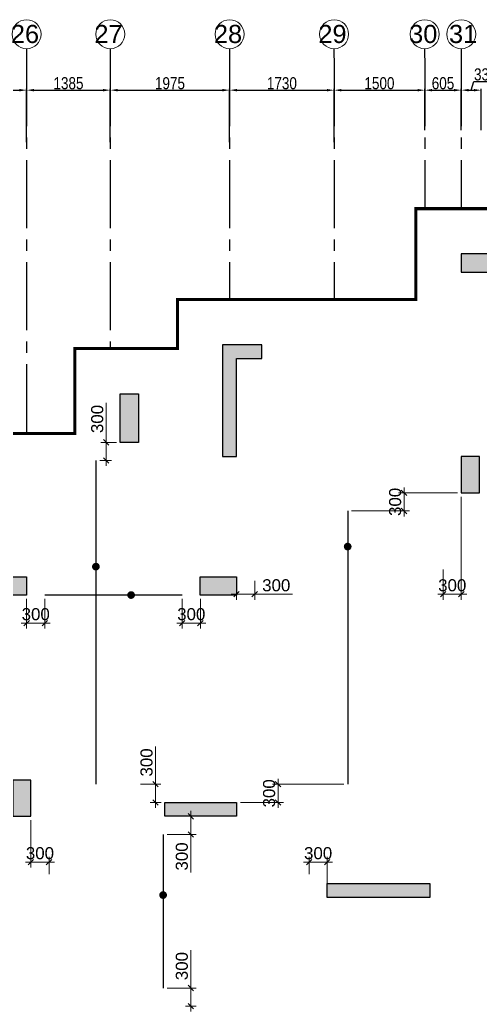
# Model space of a CAD drawing. Header units: millimetres. Extents: x 1123469 to 1883119, y -126924 to 196924.
# Drawn here: x 1856569 to 1864194, y 145688 to 161988 of the extents above; entities that cross this region are included whole.
import ezdxf
from ezdxf.enums import TextEntityAlignment as Align

# ---------------------------------------------------------------- set-up
doc = ezdxf.new("R2010")
doc.units = ezdxf.units.MM
doc.header["$LTSCALE"] = 500
doc.header["$MEASUREMENT"] = 0
doc.header["$PDMODE"] = 34
doc.linetypes.add('CONTINOUS', pattern=[0])
doc.linetypes.add('Site$0$CENTER2', pattern=[1.125, 0.75, -0.125, 0.125, -0.125])
doc.layers.get('Defpoints').update_dxf_attribs({"lineweight": 0})
for name, color, linetype in [('COL. DIM', 3, 'Continuous'), ('GRID', 7, 'Continuous'), ('GRID DIM', 7, 'Continuous'), ('reinf.', 4, 'Continuous'), ('TOWER AREA COLUMN.', 6, 'Continuous')]:
    doc.layers.add(name, color=color, linetype=linetype)
for name, color, linetype, lineweight in [('CUT OUT', 1, 'Continuous', 13), ('dim-M', 1, 'Continuous', 15), ('FOOTING', 1, 'Continuous', 15), ('GRID NO.', 7, 'Continuous', 20), ('TOWER COL HATCH', 253, 'Continuous', 20)]:
    doc.layers.add(name, color=color, linetype=linetype, lineweight=lineweight)
doc.styles.add('3mm', font='arial.ttf')
doc.styles.add('D50', font='arial.ttf', dxfattribs={"width": 0.8})
doc.dimstyles.new('INNER DIM', dxfattribs={"dimtxt": 200, "dimasz": 120, "dimexe": 25, "dimexo": 25, "dimgap": 12, "dimtad": 1, "dimdec": 0, "dimrnd": 5, "dimzin": 0, "dimdsep": 46, "dimtxsty": 'D50', "dimcen": 0.09, "dimdle": 25, "dimclrt": 6, "dimadec": 0, "dimazin": 0, "dimtfac": 1, "dimtdec": 0, "dimtofl": 0, "dimtmove": 1, "dimatfit": 3, "dimfxl": 75, "dimtolj": 1, "dimtzin": 0, "dimarcsym": 0})
doc.dimstyles.new('PARAMVEER', dxfattribs={"dimtxt": 200, "dimasz": 100, "dimexe": 0, "dimexo": 25, "dimgap": 10, "dimtad": 1, "dimdec": 0, "dimrnd": 5, "dimzin": 0, "dimdsep": 46, "dimtxsty": '3mm', "dimblk": 'OBLIQUE', "dimcen": 0.09, "dimdle": 75, "dimclrd": 1, "dimclre": 1, "dimclrt": 3, "dimadec": 0, "dimazin": 0, "dimtfac": 1, "dimtdec": 0, "dimtmove": 1, "dimatfit": 3, "dimfxl": 100, "dimtolj": 1, "dimtzin": 0, "dimlwd": 18, "dimlwe": 5, "dimarcsym": 0})

# ---------------------------------------------------------------- blocks, each defined once
blk = doc.blocks.new('GRID MARK')
at = {"layer": 'GRID NO.', "const_width": 50}
blk.add_lwpolyline([(0, -541), (0, -891)], dxfattribs=at)
at = {"layer": 'GRID NO.'}
blk.add_circle((0, 0), 541, dxfattribs=at)
at = {"layer": 'GRID NO.', "style": 'D50', "width": 0.8}
blk.add_attdef('Y1', text='', height=500, dxfattribs=at).set_placement((-33, -267), align=Align.CENTER)
blk = doc.blocks.new('*D3188')
at = {"layer": 'Defpoints', "color": 0, "linetype": 'Continuous', "transparency": 16777216}
for p in [(1856684, 160822), (1853154, 159939), (1856684, 159939)]:
    blk.add_point(p, dxfattribs=at)
at = {"layer": 'GRID DIM', "color": 0, "linetype": 'Continuous', "lineweight": -2, "transparency": 16777216}
for p, q in [((1853154, 159964), (1853154, 160847)), ((1856684, 159964), (1856684, 160847))]:
    blk.add_line(p, q, dxfattribs=at)
at = {"layer": 'GRID DIM', "linetype": 'Continuous', "lineweight": -2, "transparency": 16777216}
blk.add_line((1853274, 160822), (1856564, 160822), dxfattribs=at)
at = {"layer": 'GRID DIM', "linetype": 'Continuous', "transparency": 16777216}
for points in [[(1853274, 160842), (1853274, 160802), (1853154, 160822)], [(1856564, 160842), (1856564, 160802), (1856684, 160822)]]:
    blk.add_solid(points, dxfattribs=at)
at = {"layer": 'GRID DIM', "linetype": 'Continuous', "transparency": 16777216, "insert": (1854919, 160936), "char_height": 200, "attachment_point": 5, "style": 'D50'}
blk.add_mtext('\\A1;3530', dxfattribs=at)
blk = doc.blocks.new('*D3189')
at = {"layer": 'Defpoints', "color": 0, "linetype": 'Continuous', "transparency": 16777216}
for p in [(1858069, 160822), (1856684, 159939), (1858069, 159939)]:
    blk.add_point(p, dxfattribs=at)
at = {"layer": 'GRID DIM', "color": 0, "linetype": 'Continuous', "lineweight": -2, "transparency": 16777216}
for p, q in [((1856684, 159964), (1856684, 160847)), ((1858069, 159964), (1858069, 160847))]:
    blk.add_line(p, q, dxfattribs=at)
at = {"layer": 'GRID DIM', "linetype": 'Continuous', "lineweight": -2, "transparency": 16777216}
blk.add_line((1856804, 160822), (1857949, 160822), dxfattribs=at)
at = {"layer": 'GRID DIM', "linetype": 'Continuous', "transparency": 16777216}
for points in [[(1856804, 160842), (1856804, 160802), (1856684, 160822)], [(1857949, 160842), (1857949, 160802), (1858069, 160822)]]:
    blk.add_solid(points, dxfattribs=at)
at = {"layer": 'GRID DIM', "linetype": 'Continuous', "transparency": 16777216, "insert": (1857376, 160936), "char_height": 200, "attachment_point": 5, "style": 'D50'}
blk.add_mtext('\\A1;1385', dxfattribs=at)
blk = doc.blocks.new('*D3190')
at = {"layer": 'Defpoints', "color": 0, "linetype": 'Continuous', "transparency": 16777216}
for p in [(1860044, 160822), (1858069, 159939), (1860044, 159939)]:
    blk.add_point(p, dxfattribs=at)
at = {"layer": 'GRID DIM', "color": 0, "linetype": 'Continuous', "lineweight": -2, "transparency": 16777216}
for p, q in [((1858069, 159964), (1858069, 160847)), ((1860044, 159964), (1860044, 160847))]:
    blk.add_line(p, q, dxfattribs=at)
at = {"layer": 'GRID DIM', "linetype": 'Continuous', "lineweight": -2, "transparency": 16777216}
blk.add_line((1858189, 160822), (1859924, 160822), dxfattribs=at)
at = {"layer": 'GRID DIM', "linetype": 'Continuous', "transparency": 16777216}
for points in [[(1858189, 160842), (1858189, 160802), (1858069, 160822)], [(1859924, 160842), (1859924, 160802), (1860044, 160822)]]:
    blk.add_solid(points, dxfattribs=at)
at = {"layer": 'GRID DIM', "linetype": 'Continuous', "transparency": 16777216, "insert": (1859056, 160936), "char_height": 200, "attachment_point": 5, "style": 'D50'}
blk.add_mtext('\\A1;1975', dxfattribs=at)
blk = doc.blocks.new('*D3191')
at = {"layer": 'Defpoints', "color": 0, "linetype": 'Continuous', "transparency": 16777216}
for p in [(1861774, 160822), (1860044, 159939), (1861774, 159939)]:
    blk.add_point(p, dxfattribs=at)
at = {"layer": 'GRID DIM', "color": 0, "linetype": 'Continuous', "lineweight": -2, "transparency": 16777216}
for p, q in [((1860044, 159964), (1860044, 160847)), ((1861774, 159964), (1861774, 160847))]:
    blk.add_line(p, q, dxfattribs=at)
at = {"layer": 'GRID DIM', "linetype": 'Continuous', "lineweight": -2, "transparency": 16777216}
blk.add_line((1860164, 160822), (1861654, 160822), dxfattribs=at)
at = {"layer": 'GRID DIM', "linetype": 'Continuous', "transparency": 16777216}
for points in [[(1860164, 160842), (1860164, 160802), (1860044, 160822)], [(1861654, 160842), (1861654, 160802), (1861774, 160822)]]:
    blk.add_solid(points, dxfattribs=at)
at = {"layer": 'GRID DIM', "linetype": 'Continuous', "transparency": 16777216, "insert": (1860909, 160936), "char_height": 200, "attachment_point": 5, "style": 'D50'}
blk.add_mtext('\\A1;1730', dxfattribs=at)
blk = doc.blocks.new('*D3192')
at = {"layer": 'Defpoints', "color": 0, "linetype": 'Continuous', "transparency": 16777216}
for p in [(1863274, 160822), (1863274, 160138), (1861774, 159939)]:
    blk.add_point(p, dxfattribs=at)
at = {"layer": 'GRID DIM', "color": 0, "linetype": 'Continuous', "lineweight": -2, "transparency": 16777216}
for p, q in [((1861774, 159964), (1861774, 160847)), ((1863274, 160163), (1863274, 160847))]:
    blk.add_line(p, q, dxfattribs=at)
at = {"layer": 'GRID DIM', "linetype": 'Continuous', "lineweight": -2, "transparency": 16777216}
blk.add_line((1861894, 160822), (1863154, 160822), dxfattribs=at)
at = {"layer": 'GRID DIM', "linetype": 'Continuous', "transparency": 16777216}
for points in [[(1861894, 160842), (1861894, 160802), (1861774, 160822)], [(1863154, 160842), (1863154, 160802), (1863274, 160822)]]:
    blk.add_solid(points, dxfattribs=at)
at = {"layer": 'GRID DIM', "linetype": 'Continuous', "transparency": 16777216, "insert": (1862524, 160936), "char_height": 200, "attachment_point": 5, "style": 'D50'}
blk.add_mtext('\\A1;1500', dxfattribs=at)
blk = doc.blocks.new('*D3193')
at = {"layer": 'Defpoints', "color": 0, "linetype": 'Continuous', "transparency": 16777216}
for p in [(1863879, 160822), (1863274, 160138), (1863879, 160138)]:
    blk.add_point(p, dxfattribs=at)
at = {"layer": 'GRID DIM', "color": 0, "linetype": 'Continuous', "lineweight": -2, "transparency": 16777216}
for p, q in [((1863274, 160163), (1863274, 160847)), ((1863879, 160163), (1863879, 160847))]:
    blk.add_line(p, q, dxfattribs=at)
at = {"layer": 'GRID DIM', "linetype": 'Continuous', "lineweight": -2, "transparency": 16777216}
blk.add_line((1863394, 160822), (1863759, 160822), dxfattribs=at)
at = {"layer": 'GRID DIM', "linetype": 'Continuous', "transparency": 16777216}
for points in [[(1863394, 160842), (1863394, 160802), (1863274, 160822)], [(1863759, 160842), (1863759, 160802), (1863879, 160822)]]:
    blk.add_solid(points, dxfattribs=at)
at = {"layer": 'GRID DIM', "linetype": 'Continuous', "transparency": 16777216, "insert": (1863576, 160936), "char_height": 200, "attachment_point": 5, "style": 'D50'}
blk.add_mtext('\\A1;605', dxfattribs=at)
blk = doc.blocks.new('*D3194')
at = {"layer": 'Defpoints', "color": 0, "linetype": 'Continuous', "transparency": 16777216}
for p in [(1864209, 160822), (1863879, 160138), (1864209, 160138)]:
    blk.add_point(p, dxfattribs=at)
at = {"layer": 'GRID DIM', "linetype": 'Continuous', "lineweight": -2, "transparency": 16777216}
for p, q in [((1864044, 160822), (1864087, 160967)), ((1864087, 160967), (1864464, 160967)), ((1863999, 160822), (1864089, 160822))]:
    blk.add_line(p, q, dxfattribs=at)
at = {"layer": 'GRID DIM', "color": 0, "linetype": 'Continuous', "lineweight": -2, "transparency": 16777216}
for p, q in [((1863879, 160163), (1863879, 160847)), ((1864209, 160163), (1864209, 160847))]:
    blk.add_line(p, q, dxfattribs=at)
at = {"layer": 'GRID DIM', "linetype": 'Continuous', "transparency": 16777216}
for points in [[(1863999, 160842), (1863999, 160802), (1863879, 160822)], [(1864089, 160842), (1864089, 160802), (1864209, 160822)]]:
    blk.add_solid(points, dxfattribs=at)
at = {"layer": 'GRID DIM', "linetype": 'Continuous', "transparency": 16777216, "insert": (1864276, 161082), "char_height": 200, "attachment_point": 5, "style": 'D50'}
blk.add_mtext('\\A1;330', dxfattribs=at)
blk = doc.blocks.new('3tgra')
at = {"layer": 'TOWER COL HATCH'}
h = blk.add_hatch(color=253, dxfattribs=at)
h.dxf.hatch_style = 1
h.paths.add_polyline_path([(1383506, 94842), (1383506, 95142), (1384106, 95142), (1384106, 94842)])
h = blk.add_hatch(color=253, dxfattribs=at)
h.dxf.hatch_style = 1
h.paths.add_polyline_path([(1387406, 93642), (1388056, 93642), (1388056, 91792), (1387826, 91792), (1387826, 93412), (1387406, 93412)])
h = blk.add_hatch(color=253, dxfattribs=at)
h.dxf.hatch_style = 1
h.paths.add_polyline_path([(1389451, 92027), (1389751, 92027), (1389751, 92827), (1389451, 92827)])
h = blk.add_hatch(color=253, dxfattribs=at)
h.dxf.hatch_style = 1
h.paths.add_polyline_path([(1384106, 91192), (1383806, 91192), (1383806, 91792), (1384106, 91792)])
h = blk.add_hatch(color=253, dxfattribs=at)
h.dxf.hatch_style = 1
h.paths.add_polyline_path([(1388426, 89502), (1388426, 89802), (1387826, 89802), (1387826, 89502)])
h = blk.add_hatch(color=253, dxfattribs=at)
h.dxf.hatch_style = 1
h.paths.add_polyline_path([(1391901, 89502), (1391901, 89802), (1391301, 89802), (1391301, 89502)])
h = blk.add_hatch(color=253, dxfattribs=at)
h.dxf.hatch_style = 1
h.paths.add_polyline_path([(1391531, 85842), (1391231, 85842), (1391231, 86442), (1391531, 86442)])
h = blk.add_hatch(color=253, dxfattribs=at)
h.dxf.hatch_style = 1
h.paths.add_polyline_path([(1389011, 85842), (1389011, 86072), (1387826, 86072), (1387826, 85842)])
h = blk.add_hatch(color=253, dxfattribs=at)
h.dxf.hatch_style = 1
h.paths.add_polyline_path([(1386326, 84502), (1386326, 84732), (1384626, 84732), (1384626, 84502)])
at = {"layer": 'TOWER AREA COLUMN.', "color": 4}
for points in [[(1383506, 94842), (1383506, 95142), (1384106, 95142), (1384106, 94842)], [(1389451, 92027), (1389751, 92027), (1389751, 92827), (1389451, 92827)], [(1384106, 91192), (1383806, 91192), (1383806, 91792), (1384106, 91792)], [(1388426, 89502), (1388426, 89802), (1387826, 89802), (1387826, 89502)], [(1391901, 89502), (1391901, 89802), (1391301, 89802), (1391301, 89502)], [(1391531, 85842), (1391231, 85842), (1391231, 86442), (1391531, 86442)], [(1389011, 85842), (1389011, 86072), (1387826, 86072), (1387826, 85842)], [(1386326, 84502), (1386326, 84732), (1384626, 84732), (1384626, 84502)]]:
    blk.add_lwpolyline(points, close=True, dxfattribs=at)
blk.add_lwpolyline([(1387406, 93642), (1388056, 93642), (1388056, 91792), (1387826, 91792), (1387826, 93412), (1387406, 93412), (1387406, 93642)], dxfattribs=at)
blk = doc.blocks.new('_Oblique')
at = {"color": 0, "linetype": 'ByBlock', "lineweight": -2}
blk.add_line((-0.5, -0.5), (0.5, 0.5), dxfattribs=at)
blk = doc.blocks.new('*D3393')
at = {"layer": 'COL. DIM', "color": 1, "linetype": 'CONTINOUS', "lineweight": 5, "ltscale": 10, "transparency": 16777216}
for p, q in [((1860159, 152708), (1860159, 152396)), ((1860459, 152708), (1860459, 152396))]:
    blk.add_line(p, q, dxfattribs=at)
at = {"layer": 'COL. DIM', "color": 1, "lineweight": 18, "ltscale": 10, "transparency": 16777216}
for p, q in [((1860549, 152486), (1860069, 152486)), ((1861082, 152486), (1860459, 152486))]:
    blk.add_line(p, q, dxfattribs=at)
at = {"layer": 'Defpoints', "color": 0, "ltscale": 10, "transparency": 16777216}
for p in [(1860159, 152773), (1860459, 152773), (1860159, 152486)]:
    blk.add_point(p, dxfattribs=at)
at = {"layer": 'COL. DIM', "color": 1, "lineweight": 18, "ltscale": 10, "transparency": 16777216, "xscale": 90, "yscale": 90, "zscale": 90, "rotation": 180}
blk.add_blockref('_Oblique', (1860159, 152486), dxfattribs=at)
at = {"layer": 'COL. DIM', "color": 1, "lineweight": 18, "ltscale": 10, "transparency": 16777216, "xscale": 90, "yscale": 90, "zscale": 90}
blk.add_blockref('_Oblique', (1860459, 152486), dxfattribs=at)
at = {"layer": 'COL. DIM', "color": 3, "ltscale": 10, "transparency": 16777216, "insert": (1860816, 152633), "char_height": 200, "attachment_point": 5, "style": '3mm'}
blk.add_mtext('\\A1;300', dxfattribs=at)
blk = doc.blocks.new('*D3394')
at = {"layer": 'COL. DIM', "color": 1, "linetype": 'CONTINOUS', "lineweight": 5, "ltscale": 10, "transparency": 16777216}
for p, q in [((1859259, 152408), (1859259, 151917)), ((1859559, 152408), (1859559, 151917))]:
    blk.add_line(p, q, dxfattribs=at)
at = {"layer": 'COL. DIM', "color": 1, "lineweight": 18, "ltscale": 10, "transparency": 16777216}
blk.add_line((1859169, 152007), (1859649, 152007), dxfattribs=at)
at = {"layer": 'Defpoints', "color": 0, "ltscale": 10, "transparency": 16777216}
for p in [(1859259, 152473), (1859559, 152473), (1859559, 152007)]:
    blk.add_point(p, dxfattribs=at)
at = {"layer": 'COL. DIM', "color": 1, "lineweight": 18, "ltscale": 10, "transparency": 16777216, "xscale": 90, "yscale": 90, "zscale": 90, "rotation": 180}
blk.add_blockref('_Oblique', (1859259, 152007), dxfattribs=at)
at = {"layer": 'COL. DIM', "color": 1, "lineweight": 18, "ltscale": 10, "transparency": 16777216, "xscale": 90, "yscale": 90, "zscale": 90}
blk.add_blockref('_Oblique', (1859559, 152007), dxfattribs=at)
at = {"layer": 'COL. DIM', "color": 3, "ltscale": 10, "transparency": 16777216, "insert": (1859409, 152155), "char_height": 200, "attachment_point": 5, "style": '3mm'}
blk.add_mtext('\\A1;300', dxfattribs=at)
blk = doc.blocks.new('*D3396')
at = {"layer": 'COL. DIM', "color": 1, "linetype": 'CONTINOUS', "lineweight": 5, "ltscale": 10, "transparency": 16777216}
for p, q in [((1856684, 152408), (1856684, 151917)), ((1856984, 152408), (1856984, 151917))]:
    blk.add_line(p, q, dxfattribs=at)
at = {"layer": 'COL. DIM', "color": 1, "lineweight": 18, "ltscale": 10, "transparency": 16777216}
blk.add_line((1857074, 152007), (1856594, 152007), dxfattribs=at)
at = {"layer": 'Defpoints', "color": 0, "ltscale": 10, "transparency": 16777216}
for p in [(1856684, 152473), (1856984, 152473), (1856684, 152007)]:
    blk.add_point(p, dxfattribs=at)
at = {"layer": 'COL. DIM', "color": 1, "lineweight": 18, "ltscale": 10, "transparency": 16777216, "xscale": 90, "yscale": 90, "zscale": 90, "rotation": 180}
blk.add_blockref('_Oblique', (1856684, 152007), dxfattribs=at)
at = {"layer": 'COL. DIM', "color": 1, "lineweight": 18, "ltscale": 10, "transparency": 16777216, "xscale": 90, "yscale": 90, "zscale": 90}
blk.add_blockref('_Oblique', (1856984, 152007), dxfattribs=at)
at = {"layer": 'COL. DIM', "color": 3, "ltscale": 10, "transparency": 16777216, "insert": (1856834, 152155), "char_height": 200, "attachment_point": 5, "style": '3mm'}
blk.add_mtext('\\A1;300', dxfattribs=at)
blk = doc.blocks.new('*D3397')
at = {"layer": 'COL. DIM', "color": 1, "lineweight": 18, "ltscale": 10, "transparency": 16777216}
for p, q in [((1858000, 155650), (1858000, 154998)), ((1858000, 155088), (1858000, 154608))]:
    blk.add_line(p, q, dxfattribs=at)
at = {"layer": 'COL. DIM', "color": 1, "linetype": 'CONTINOUS', "lineweight": 5, "ltscale": 10, "transparency": 16777216}
for p, q in [((1858169, 154998), (1857910, 154998)), ((1857895, 154698), (1858090, 154698))]:
    blk.add_line(p, q, dxfattribs=at)
at = {"layer": 'Defpoints', "color": 0, "ltscale": 10, "transparency": 16777216}
for p in [(1858234, 154998), (1857830, 154698), (1858000, 154698)]:
    blk.add_point(p, dxfattribs=at)
at = {"layer": 'COL. DIM', "color": 1, "lineweight": 18, "ltscale": 10, "transparency": 16777216, "xscale": 90, "yscale": 90, "zscale": 90}
for p, rotation in [((1858000, 154998), 90), ((1858000, 154698), 270)]:
    blk.add_blockref('_Oblique', p, dxfattribs=dict(at, rotation=rotation))
at = {"layer": 'COL. DIM', "color": 3, "ltscale": 10, "transparency": 16777216, "insert": (1857853, 155384), "char_height": 200, "attachment_point": 5, "rotation": 90, "style": '3mm'}
blk.add_mtext('\\A1;300', dxfattribs=at)
blk = doc.blocks.new('*D3398')
at = {"layer": 'COL. DIM', "color": 1, "lineweight": 18, "ltscale": 10, "transparency": 16777216}
for p, q in [((1858816, 149970), (1858816, 149343)), ((1858816, 148953), (1858816, 149433))]:
    blk.add_line(p, q, dxfattribs=at)
at = {"layer": 'COL. DIM', "color": 1, "linetype": 'CONTINOUS', "lineweight": 5, "ltscale": 10, "transparency": 16777216}
for p, q in [((1858568, 149343), (1858906, 149343)), ((1858909, 149043), (1858726, 149043))]:
    blk.add_line(p, q, dxfattribs=at)
at = {"layer": 'Defpoints', "color": 0, "ltscale": 10, "transparency": 16777216}
for p in [(1858503, 149343), (1858816, 149343), (1858974, 149043)]:
    blk.add_point(p, dxfattribs=at)
at = {"layer": 'COL. DIM', "color": 1, "lineweight": 18, "ltscale": 10, "transparency": 16777216, "xscale": 90, "yscale": 90, "zscale": 90}
for p, rotation in [((1858816, 149343), 90), ((1858816, 149043), 270)]:
    blk.add_blockref('_Oblique', p, dxfattribs=dict(at, rotation=rotation))
at = {"layer": 'COL. DIM', "color": 3, "ltscale": 10, "transparency": 16777216, "insert": (1858669, 149704), "char_height": 200, "attachment_point": 5, "rotation": 90, "style": '3mm'}
blk.add_mtext('\\A1;300', dxfattribs=at)
blk = doc.blocks.new('*D3413')
at = {"layer": 'COL. DIM', "color": 1, "lineweight": 18, "ltscale": 10, "transparency": 16777216}
blk.add_line((1861269, 148055), (1861749, 148055), dxfattribs=at)
at = {"layer": 'COL. DIM', "color": 1, "linetype": 'CONTINOUS', "lineweight": 5, "ltscale": 10, "transparency": 16777216}
for p, q in [((1861359, 147855), (1861359, 148145)), ((1861659, 147538), (1861659, 148145))]:
    blk.add_line(p, q, dxfattribs=at)
at = {"layer": 'Defpoints', "color": 0, "ltscale": 10, "transparency": 16777216}
for p in [(1861659, 148055), (1861359, 147790), (1861659, 147473)]:
    blk.add_point(p, dxfattribs=at)
at = {"layer": 'COL. DIM', "color": 1, "lineweight": 18, "ltscale": 10, "transparency": 16777216, "xscale": 90, "yscale": 90, "zscale": 90, "rotation": 180}
blk.add_blockref('_Oblique', (1861359, 148055), dxfattribs=at)
at = {"layer": 'COL. DIM', "color": 1, "lineweight": 18, "ltscale": 10, "transparency": 16777216, "xscale": 90, "yscale": 90, "zscale": 90}
blk.add_blockref('_Oblique', (1861659, 148055), dxfattribs=at)
at = {"layer": 'COL. DIM', "color": 3, "ltscale": 10, "transparency": 16777216, "insert": (1861509, 148202), "char_height": 200, "attachment_point": 5, "style": '3mm'}
blk.add_mtext('\\A1;300', dxfattribs=at)
blk = doc.blocks.new('*D3414')
at = {"layer": 'COL. DIM', "color": 1, "linetype": 'CONTINOUS', "lineweight": 5, "ltscale": 10, "transparency": 16777216}
for p, q in [((1856754, 148748), (1856754, 147965)), ((1857054, 147855), (1857054, 148145))]:
    blk.add_line(p, q, dxfattribs=at)
at = {"layer": 'COL. DIM', "color": 1, "lineweight": 18, "ltscale": 10, "transparency": 16777216}
blk.add_line((1857144, 148055), (1856664, 148055), dxfattribs=at)
at = {"layer": 'Defpoints', "color": 0, "ltscale": 10, "transparency": 16777216}
for p in [(1856754, 148813), (1856754, 148055), (1857054, 147790)]:
    blk.add_point(p, dxfattribs=at)
at = {"layer": 'COL. DIM', "color": 1, "lineweight": 18, "ltscale": 10, "transparency": 16777216, "xscale": 90, "yscale": 90, "zscale": 90, "rotation": 180}
blk.add_blockref('_Oblique', (1856754, 148055), dxfattribs=at)
at = {"layer": 'COL. DIM', "color": 1, "lineweight": 18, "ltscale": 10, "transparency": 16777216, "xscale": 90, "yscale": 90, "zscale": 90}
blk.add_blockref('_Oblique', (1857054, 148055), dxfattribs=at)
at = {"layer": 'COL. DIM', "color": 3, "ltscale": 10, "transparency": 16777216, "insert": (1856904, 148202), "char_height": 200, "attachment_point": 5, "style": '3mm'}
blk.add_mtext('\\A1;300', dxfattribs=at)
blk = doc.blocks.new('*D3415')
at = {"layer": 'COL. DIM', "color": 1, "lineweight": 18, "ltscale": 10, "transparency": 16777216}
for p, q in [((1859400, 148423), (1859400, 148903)), ((1859400, 147883), (1859400, 148513))]:
    blk.add_line(p, q, dxfattribs=at)
at = {"layer": 'COL. DIM', "color": 1, "linetype": 'CONTINOUS', "lineweight": 5, "ltscale": 10, "transparency": 16777216}
for p, q in [((1859313, 148813), (1859490, 148813)), ((1859008, 148513), (1859490, 148513))]:
    blk.add_line(p, q, dxfattribs=at)
at = {"layer": 'Defpoints', "color": 0, "ltscale": 10, "transparency": 16777216}
for p in [(1859248, 148813), (1859400, 148813), (1858943, 148513)]:
    blk.add_point(p, dxfattribs=at)
at = {"layer": 'COL. DIM', "color": 1, "lineweight": 18, "ltscale": 10, "transparency": 16777216, "xscale": 90, "yscale": 90, "zscale": 90}
for p, rotation in [((1859400, 148813), 90), ((1859400, 148513), 270)]:
    blk.add_blockref('_Oblique', p, dxfattribs=dict(at, rotation=rotation))
at = {"layer": 'COL. DIM', "color": 3, "ltscale": 10, "transparency": 16777216, "insert": (1859253, 148149), "char_height": 200, "attachment_point": 5, "rotation": 90, "style": '3mm'}
blk.add_mtext('\\A1;300', dxfattribs=at)
blk = doc.blocks.new('*D3416')
at = {"layer": 'COL. DIM', "color": 1, "lineweight": 18, "ltscale": 10, "transparency": 16777216}
for p, q in [((1859400, 146602), (1859400, 145973)), ((1859400, 146063), (1859400, 145583))]:
    blk.add_line(p, q, dxfattribs=at)
at = {"layer": 'COL. DIM', "color": 1, "linetype": 'CONTINOUS', "lineweight": 5, "ltscale": 10, "transparency": 16777216}
for p, q in [((1859008, 145973), (1859490, 145973)), ((1859313, 145673), (1859490, 145673))]:
    blk.add_line(p, q, dxfattribs=at)
at = {"layer": 'Defpoints', "color": 0, "ltscale": 10, "transparency": 16777216}
for p in [(1858943, 145973), (1859248, 145673), (1859400, 145673)]:
    blk.add_point(p, dxfattribs=at)
at = {"layer": 'COL. DIM', "color": 1, "lineweight": 18, "ltscale": 10, "transparency": 16777216, "xscale": 90, "yscale": 90, "zscale": 90}
for p, rotation in [((1859400, 145973), 90), ((1859400, 145673), 270)]:
    blk.add_blockref('_Oblique', p, dxfattribs=dict(at, rotation=rotation))
at = {"layer": 'COL. DIM', "color": 3, "ltscale": 10, "transparency": 16777216, "insert": (1859253, 146336), "char_height": 200, "attachment_point": 5, "rotation": 90, "style": '3mm'}
blk.add_mtext('\\A1;300', dxfattribs=at)
blk = doc.blocks.new('*D3521')
at = {"layer": 'COL. DIM', "color": 1, "lineweight": 18, "ltscale": 10, "transparency": 16777216}
blk.add_line((1862931, 153773), (1862931, 154253), dxfattribs=at)
at = {"layer": 'COL. DIM', "color": 1, "linetype": 'CONTINOUS', "lineweight": 5, "ltscale": 10, "transparency": 16777216}
for p, q in [((1863814, 154163), (1862841, 154163)), ((1862063, 153863), (1863021, 153863))]:
    blk.add_line(p, q, dxfattribs=at)
at = {"layer": 'Defpoints', "color": 0, "ltscale": 10, "transparency": 16777216}
for p in [(1862931, 154163), (1863879, 154163), (1861998, 153863)]:
    blk.add_point(p, dxfattribs=at)
at = {"layer": 'COL. DIM', "color": 1, "lineweight": 18, "ltscale": 10, "transparency": 16777216, "xscale": 90, "yscale": 90, "zscale": 90}
for p, rotation in [((1862931, 154163), 90), ((1862931, 153863), 270)]:
    blk.add_blockref('_Oblique', p, dxfattribs=dict(at, rotation=rotation))
at = {"layer": 'COL. DIM', "color": 3, "ltscale": 10, "transparency": 16777216, "insert": (1862784, 154013), "char_height": 200, "attachment_point": 5, "rotation": 90, "style": '3mm'}
blk.add_mtext('\\A1;300', dxfattribs=at)
blk = doc.blocks.new('*D3522')
at = {"layer": 'COL. DIM', "color": 1, "linetype": 'CONTINOUS', "lineweight": 5, "ltscale": 10, "transparency": 16777216}
for p, q in [((1863879, 154098), (1863879, 152396)), ((1863579, 152895), (1863579, 152396))]:
    blk.add_line(p, q, dxfattribs=at)
at = {"layer": 'COL. DIM', "color": 1, "lineweight": 18, "ltscale": 10, "transparency": 16777216}
blk.add_line((1863489, 152486), (1863969, 152486), dxfattribs=at)
at = {"layer": 'Defpoints', "color": 0, "ltscale": 10, "transparency": 16777216}
for p in [(1863879, 154163), (1863579, 152960), (1863879, 152486)]:
    blk.add_point(p, dxfattribs=at)
at = {"layer": 'COL. DIM', "color": 1, "lineweight": 18, "ltscale": 10, "transparency": 16777216, "xscale": 90, "yscale": 90, "zscale": 90, "rotation": 180}
blk.add_blockref('_Oblique', (1863579, 152486), dxfattribs=at)
at = {"layer": 'COL. DIM', "color": 1, "lineweight": 18, "ltscale": 10, "transparency": 16777216, "xscale": 90, "yscale": 90, "zscale": 90}
blk.add_blockref('_Oblique', (1863879, 152486), dxfattribs=at)
at = {"layer": 'COL. DIM', "color": 3, "ltscale": 10, "transparency": 16777216, "insert": (1863729, 152633), "char_height": 200, "attachment_point": 5, "style": '3mm'}
blk.add_mtext('\\A1;300', dxfattribs=at)
blk = doc.blocks.new('*D3523')
at = {"layer": 'COL. DIM', "color": 1, "linetype": 'CONTINOUS', "lineweight": 5, "ltscale": 10, "transparency": 16777216}
for p, q in [((1861933, 149343), (1860755, 149343)), ((1860224, 149043), (1860935, 149043))]:
    blk.add_line(p, q, dxfattribs=at)
at = {"layer": 'COL. DIM', "color": 1, "lineweight": 18, "ltscale": 10, "transparency": 16777216}
blk.add_line((1860845, 148953), (1860845, 149433), dxfattribs=at)
at = {"layer": 'Defpoints', "color": 0, "ltscale": 10, "transparency": 16777216}
for p in [(1860845, 149343), (1861998, 149343), (1860159, 149043)]:
    blk.add_point(p, dxfattribs=at)
at = {"layer": 'COL. DIM', "color": 1, "lineweight": 18, "ltscale": 10, "transparency": 16777216, "xscale": 90, "yscale": 90, "zscale": 90}
for p, rotation in [((1860845, 149343), 90), ((1860845, 149043), 270)]:
    blk.add_blockref('_Oblique', p, dxfattribs=dict(at, rotation=rotation))
at = {"layer": 'COL. DIM', "color": 3, "ltscale": 10, "transparency": 16777216, "insert": (1860698, 149193), "char_height": 200, "attachment_point": 5, "rotation": 90, "style": '3mm'}
blk.add_mtext('\\A1;300', dxfattribs=at)

msp = doc.modelspace()

# ---------------------------------------------------------------- linework, layer by layer
at = {"layer": 'dim-M', "color": 4, "ltscale": 10, "const_width": 63.8}
for points in [[(1862030, 153273.9, -1), (1861966.3, 153273.9, -1)], [(1857862.1, 152942.3, -1), (1857798.4, 152942.3, -1)], [(1858445.3, 152472.7, -1), (1858381.5, 152472.7, -1)], [(1858974.8, 147510.2, -1), (1858911, 147510.2, -1)]]:
    msp.add_lwpolyline(points, format="xyb", close=True, dxfattribs=at)
at = {"layer": 'FOOTING', "color": 3, "ltscale": 10, "const_width": 50}
msp.add_lwpolyline([(1830743.7, 155142.7), (1857483.7, 155142.7), (1857483.7, 156547.7), (1859178.7, 156547.7), (1859178.7, 157362.6), (1863128.7, 157362.6), (1863128.7, 158862.6), (1872003.7, 158862.6), (1872003.7, 148577.9), (1883093.7, 148577.9), (1883093.7, 126927.8), (1874538.7, 126927.8)], dxfattribs=at)
at = {"layer": 'GRID', "color": 16, "linetype": 'Site$0$CENTER2', "ltscale": 3}
for points in [[(1856683.7, 161352.2), (1856683.7, 155142.7)], [(1858068.7, 161352.2), (1858068.7, 156547.7)], [(1860043.7, 161352.2), (1860043.7, 157362.6)], [(1861773.7, 161352.2), (1861773.7, 157362.6)], [(1863273.7, 161352.2), (1863273.7, 158862.6)], [(1863878.7, 161352.2), (1863878.7, 158862.6)]]:
    msp.add_lwpolyline(points, dxfattribs=at)
at = {"layer": 'reinf.', "color": 4, "ltscale": 1.4}
for p, q in [((1857830.3, 154697.7), (1857830.3, 149342.7)), ((1861998.1, 153862.6), (1861998.1, 149342.7)), ((1859258.7, 152472.7), (1856983.7, 152472.7))]:
    msp.add_line(p, q, dxfattribs=at)
at = {"layer": 'reinf.', "color": 4, "ltscale": 10}
msp.add_line((1858942.9, 148512.7), (1858942.9, 145972.7), dxfattribs=at)

# ---------------------------------------------------------------- block references
at = {"layer": 'CUT OUT', "color": 4, "xscale": -1}
msp.add_blockref('3tgra', (3247984.3, 62971), dxfattribs=at)
at = {"layer": 'GRID NO.'}
ref = msp.add_blockref('GRID MARK', (1856683.7, 161747.4), dxfattribs=dict(at, xscale=-0.4435200000032785, yscale=0.4435200000032785, zscale=0.4435200000032785))
ref.add_attrib('Y1', '26', dxfattribs={"height": 300, "style": 'D50'}).set_placement((1856656.2, 161601.9), align=Align.CENTER)
ref = msp.add_blockref('GRID MARK', (1858068.7, 161747.4), dxfattribs=dict(at, xscale=-0.4435200000032785, yscale=0.4435200000032785, zscale=0.4435200000032785))
ref.add_attrib('Y1', '27', dxfattribs={"height": 300, "style": 'D50'}).set_placement((1858038.8, 161601.9), align=Align.CENTER)
ref = msp.add_blockref('GRID MARK', (1860043.7, 161747.4), dxfattribs=dict(at, xscale=-0.4435200000032785, yscale=0.4435200000032785, zscale=0.4435200000032785))
ref.add_attrib('Y1', '28', dxfattribs={"height": 300, "style": 'D50'}).set_placement((1860017.3, 161601.9), align=Align.CENTER)
ref = msp.add_blockref('GRID MARK', (1861773.7, 161747.4), dxfattribs=dict(at, xscale=-0.4435200000032785, yscale=0.4435200000032785, zscale=0.4435200000032785))
ref.add_attrib('Y1', '29', dxfattribs={"height": 300, "style": 'D50'}).set_placement((1861746, 161601.9), align=Align.CENTER)
ref = msp.add_blockref('GRID MARK', (1863273.7, 161747.4), dxfattribs=dict(at, xscale=-0.4435200000032785, yscale=0.4435200000032785, zscale=0.4435200000032785))
ref.add_attrib('Y1', '30', dxfattribs={"height": 300, "style": 'D50'}).set_placement((1863249.1, 161601.9), align=Align.CENTER)
ref = msp.add_blockref('GRID MARK', (1863878.7, 161747.4), dxfattribs=dict(at, xscale=-0.4435200000032785, yscale=0.4435200000032785, zscale=0.4435200000032785))
ref.add_attrib('Y1', '31', dxfattribs={"height": 300, "style": 'D50'}).set_placement((1863909, 161601.9), align=Align.CENTER)

# ---------------------------------------------------------------- dimensions: what is measured, and where the dimension line sits
at = {"layer": 'COL. DIM', "color": 6, "ltscale": 10}
for base, p1, p2, angle, picture, middle in [((1858000, 154697.7), (1858233.7, 154997.7), (1857830.3, 154697.7), 90, '*D3397', (1858075.1, 155384.3)), ((1862931.2, 154162.6), (1861998.1, 153862.6), (1863878.7, 154162.6), 270, '*D3521', (1862931.2, 154012.6)), ((1860158.7, 152485.5), (1860458.7, 152772.7), (1860158.7, 152772.7), 180, '*D3393', (1860816, 152485.5)), ((1856683.7, 152007.5), (1856983.7, 152472.7), (1856683.7, 152472.7), 180, '*D3396', (1856833.7, 152007.5)), ((1858815.7, 149342.7), (1858973.7, 149042.7), (1858503.4, 149342.7), 270, '*D3398', (1858720.8, 149704.1)), ((1860845.4, 149342.7), (1860158.7, 149042.7), (1861998.1, 149342.7), 270, '*D3523', (1860845.4, 149192.7)), ((1859400.3, 148812.7), (1858942.9, 148512.7), (1859247.5, 148812.7), 270, '*D3415', (1859440.7, 148149)), ((1856753.7, 148054.8), (1857053.7, 147789.9), (1856753.7, 148812.7), 180, '*D3414', (1856903.7, 148054.8)), ((1859400.3, 145672.7), (1858942.9, 145972.7), (1859247.5, 145672.7), 90, '*D3416', (1859411.5, 146336.5))]:
    dim = msp.add_linear_dim(base=base, p1=p1, p2=p2, angle=angle, dimstyle='PARAMVEER', override={"dimasz": 90, "dimexe": 90, "dimexo": 65, "dimgap": 45, "dimpost": '\\X', "dimdle": 90, "dimfxl": 0.18, "dimarcsym": 1}, dxfattribs=at)
    dim.commit()
    dim.dimension.update_dxf_attribs({"geometry": picture, "text_midpoint": middle, "dimtype": 160})
for base, p1, p2, picture, middle in [((1863878.7, 152485.5), (1863578.7, 152960.3), (1863878.7, 154162.6), '*D3522', (1863728.7, 152485.5)), ((1859558.7, 152007.5), (1859258.7, 152472.7), (1859558.7, 152472.7), '*D3394', (1859408.7, 152007.5)), ((1861658.7, 148054.8), (1861358.7, 147789.9), (1861658.7, 147472.6), '*D3413', (1861508.7, 148054.8))]:
    dim = msp.add_linear_dim(base=base, p1=p1, p2=p2, dimstyle='PARAMVEER', override={"dimasz": 90, "dimexe": 90, "dimexo": 65, "dimgap": 45, "dimpost": '\\X', "dimdle": 90, "dimfxl": 0.18, "dimarcsym": 1}, dxfattribs=at)
    dim.commit()
    dim.dimension.update_dxf_attribs({"geometry": picture, "text_midpoint": middle, "dimtype": 160})
at = {"layer": 'GRID DIM', "color": 0, "linetype": 'Continuous'}
for base, p1, p2, picture, middle in [((1864208.7, 160822.2), (1863878.7, 160137.5), (1864208.7, 160137.5), '*D3194', (1864099.2, 161081.6)), ((1856683.7, 160822.2), (1853153.7, 159938.6), (1856683.7, 159938.6), '*D3188', (1854918.7, 160936.4)), ((1858068.7, 160822.2), (1856683.7, 159938.6), (1858068.7, 159938.6), '*D3189', (1857376.2, 160936.4)), ((1860043.7, 160822.2), (1858068.7, 159938.6), (1860043.7, 159938.6), '*D3190', (1859056.2, 160936.3)), ((1861773.7, 160822.2), (1860043.7, 159938.6), (1861773.7, 159938.6), '*D3191', (1860908.7, 160936.4)), ((1863273.7, 160822.2), (1861773.7, 159938.6), (1863273.7, 160137.5), '*D3192', (1862523.7, 160936.3)), ((1863878.7, 160822.2), (1863273.7, 160137.5), (1863878.7, 160137.5), '*D3193', (1863576.2, 160936.3))]:
    dim = msp.add_linear_dim(base=base, p1=p1, p2=p2, dimstyle='INNER DIM', override={"dimclrd": 256, "dimclrt": 256}, dxfattribs=at)
    dim.commit()
    dim.dimension.update_dxf_attribs({"geometry": picture, "text_midpoint": middle})

doc.saveas('drawing.dxf')
